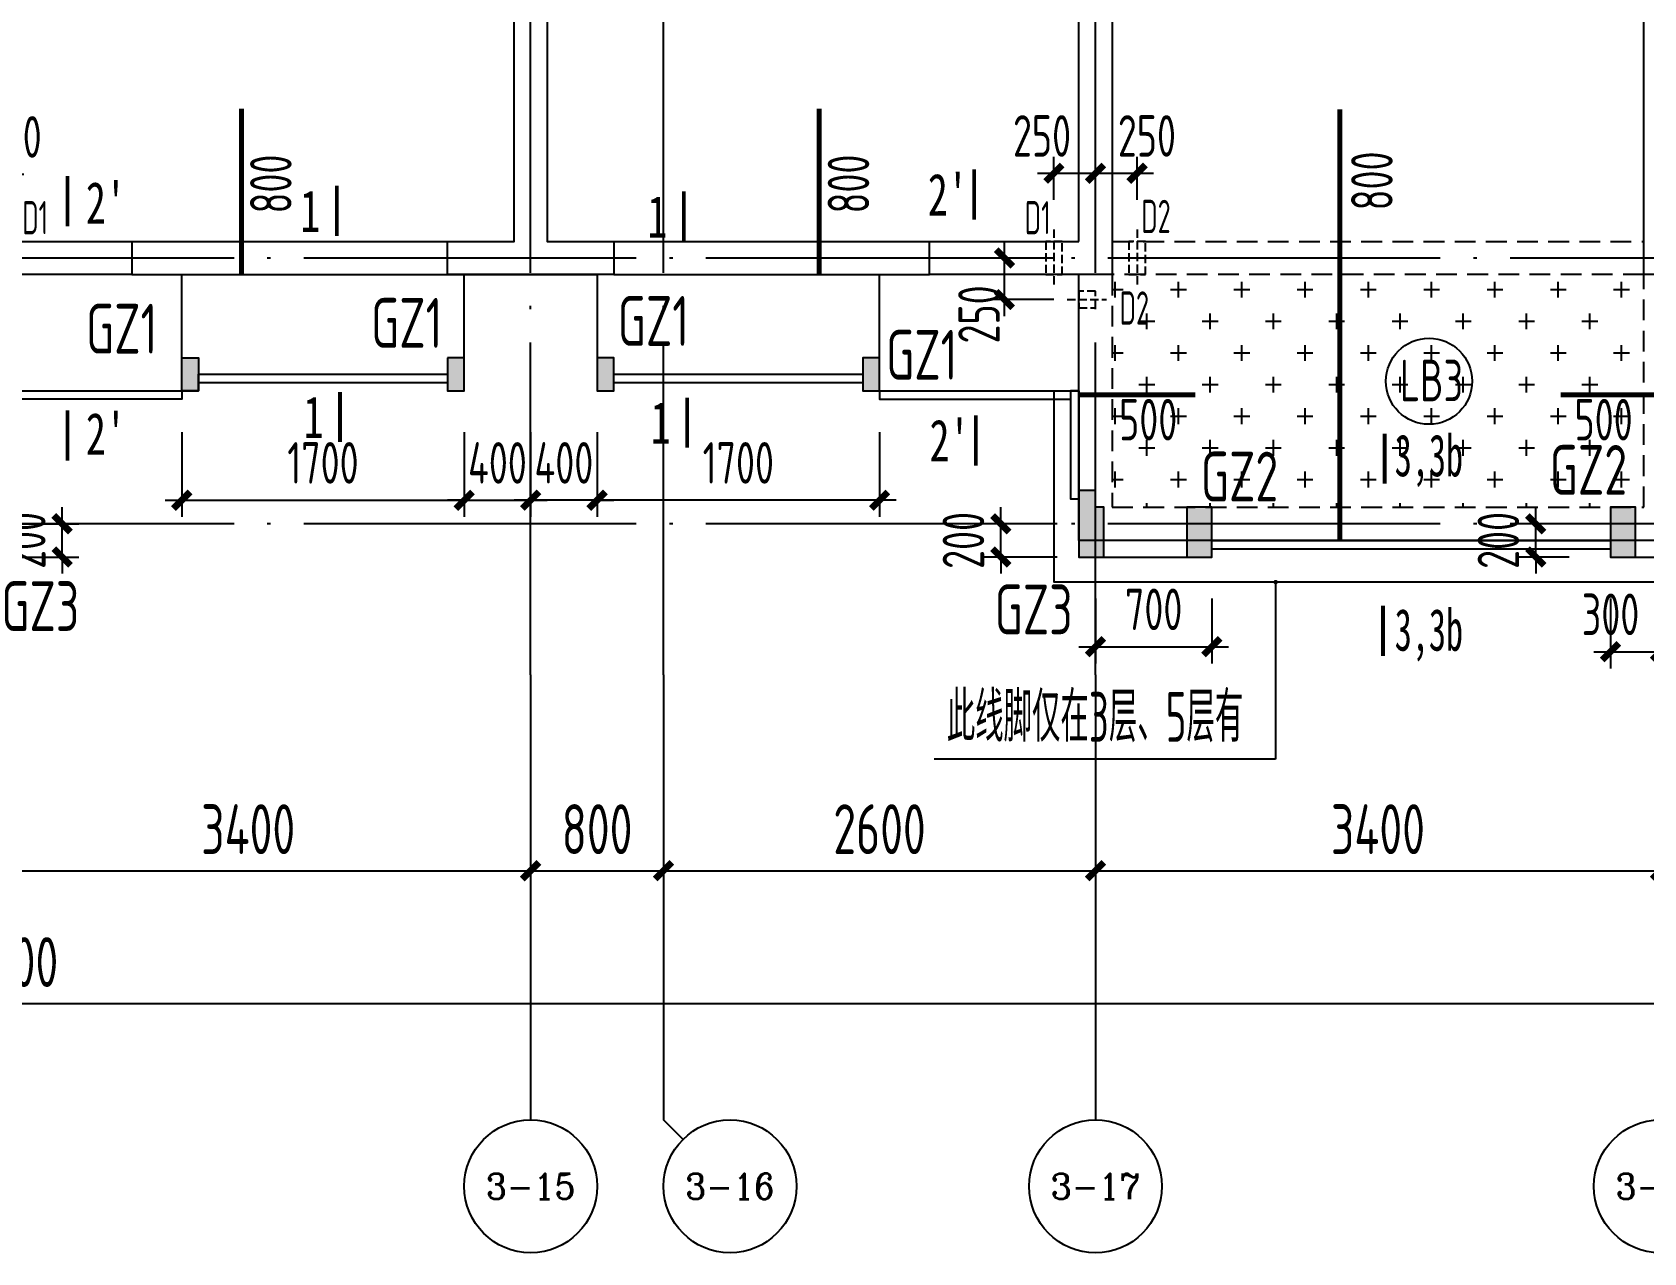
# Model space of a CAD drawing. Extents: x -173820 to 521180, y -715739 to 158231.
# Drawn here: x 18530 to 28230, y 62722 to 70069 of the extents above; entities that cross this region are included whole.
import ezdxf
from ezdxf.enums import TextEntityAlignment as Align

# ---------------------------------------------------------------- set-up
doc = ezdxf.new("R2010")
doc.units = 0
doc.header["$LTSCALE"] = 1000
for name, pattern in [('CONTINOUS', [0]), ('DASH', [0.35, 0.25, -0.1]), ('DOTE', [2.42, 2, -0.2, 0.02, -0.2]), ('HIDDEN2', [0.1875, 0.125, -0.0625])]:
    doc.linetypes.add(name, pattern=pattern)
for name, color, linetype in [('A-外装饰线脚', 7, 'Continuous'), ('A-线脚看线', 9, 'Continuous'), ('A-设备穿墙洞', 161, 'Continuous'), ('AXIS', 1, 'DOTE'), ('AXIS_TEXT', 7, 'Continuous'), ('DIM', 3, 'Continuous'), ('DIM1', 3, 'Continuous'), ('JG1', 3, 'Continuous'), ('填充', 8, 'Continuous'), ('墙', 6, 'Continuous'), ('挑板', 3, 'Continuous'), ('板筋', 6, 'Continuous'), ('柱', 2, 'Continuous'), ('梁', 4, 'HIDDEN2'), ('模板线', 3, 'Continuous'), ('钢筋_文字', 7, 'Continuous'), ('钢筋长度标注', 7, 'Continuous')]:
    doc.layers.add(name, color=color, linetype=linetype)
doc.styles.add('_TCH_AXIS', font='COMPLEX', dxfattribs={"bigfont": 'GBCBIG'})
doc.styles.add('COMPLEX', font='COMPLEX')
doc.styles.add('TSSD_BOLD', font='tssdeng2.shx', dxfattribs={"width": 0.7, "height": 250, "bigfont": 'CHINA.shx'})
doc.styles.add('TSSD_Dimension', font='tssdeng.shx', dxfattribs={"width": 0.7, "bigfont": 'Hztxt.shx'})
doc.styles.add('zzt', font='tssdeng.shx', dxfattribs={"width": 0.7, "height": 300, "bigfont": 'tssdchn.shx'})
doc.styles.add('钢筋长度', font='tssdeng.shx', dxfattribs={"width": 0.7, "height": 300, "bigfont": 'tssdchn.shx'})
doc.styles.add('黑体', font='simhei.ttf', dxfattribs={"width": 0.8})
doc.dimstyles.new('DIM_1_100', dxfattribs={"dimtxt": 300, "dimasz": 100, "dimexe": 200, "dimexo": 50, "dimgap": 100, "dimtad": 1, "dimdec": 0, "dimzin": 0, "dimdsep": 46, "dimtxsty": 'zzt', "dimblk": 'ARCHTICK', "dimcen": 0, "dimclrt": 7, "dimadec": 0, "dimazin": 0, "dimtfac": 1, "dimtdec": 0, "dimtix": 1, "dimtmove": 2, "dimatfit": 0, "dimldrblk": 'ARCHTICK', "dimfxl": 0, "dimtolj": 1, "dimarcsym": 0})
doc.dimstyles.new('TSSD_100_100', dxfattribs={"dimtxt": 250, "dimasz": 100, "dimexe": 100, "dimexo": 250, "dimgap": 100, "dimtad": 1, "dimdec": 0, "dimzin": 0, "dimdsep": 46, "dimtxsty": 'TSSD_Dimension', "dimblk": 'ARCHTICK', "dimcen": 0, "dimdle": 100, "dimclrd": 3, "dimclre": 3, "dimclrt": 7, "dimadec": 0, "dimazin": 0, "dimtfac": 1, "dimtdec": 0, "dimtix": 1, "dimtmove": 2, "dimatfit": 3, "dimfxl": 0, "dimtolj": 1, "dimtzin": 0, "dimarcsym": 0})

# ---------------------------------------------------------------- blocks, each defined once
blk = doc.blocks.new('_ArchTick')
at = {"color": 4, "linetype": 'ByBlock', "const_width": 0.4}
blk.add_lwpolyline([(-0.5, -0.5), (0.5, 0.5)], dxfattribs=at)
blk = doc.blocks.new('*D1235')
at = {"layer": 'Defpoints', "color": 0}
for p in [(19430, 67911.914386), (21130, 67911.914386), (21130, 67251.914386)]:
    blk.add_point(p, dxfattribs=at)
at = {"layer": 'DIM', "color": 3, "lineweight": -2}
for p, q in [((19430, 67661.914386), (19430, 67151.914386)), ((21130, 67661.914386), (21130, 67151.914386)), ((19330, 67251.914386), (21230, 67251.914386))]:
    blk.add_line(p, q, dxfattribs=at)
at = {"layer": 'DIM', "color": 3, "lineweight": -2, "xscale": 100, "yscale": 100, "zscale": 100, "rotation": 180}
blk.add_blockref('_ArchTick', (19430, 67251.914386), dxfattribs=at)
at = {"layer": 'DIM', "color": 3, "lineweight": -2, "xscale": 100, "yscale": 100, "zscale": 100}
blk.add_blockref('_ArchTick', (21130, 67251.914386), dxfattribs=at)
at = {"layer": 'DIM', "color": 7, "insert": (20280, 67476.914386), "char_height": 250, "attachment_point": 5, "style": 'TSSD_Dimension'}
blk.add_mtext('\\A1;1700', dxfattribs=at)
blk = doc.blocks.new('*D1234')
at = {"layer": 'Defpoints', "color": 0}
for p in [(21130, 67911.914386), (21530, 67911.914386), (21530, 67251.914386)]:
    blk.add_point(p, dxfattribs=at)
at = {"layer": 'DIM', "color": 3, "lineweight": -2}
for p, q in [((21130, 67661.914386), (21130, 67151.914386)), ((21530, 67661.914386), (21530, 67151.914386)), ((21130, 67251.914386), (21030, 67251.914386)), ((21130, 67251.914386), (21530, 67251.914386)), ((21530, 67251.914386), (21630, 67251.914386))]:
    blk.add_line(p, q, dxfattribs=at)
at = {"layer": 'DIM', "color": 3, "lineweight": -2, "xscale": 100, "yscale": 100, "zscale": 100}
blk.add_blockref('_ArchTick', (21130, 67251.914386), dxfattribs=at)
at = {"layer": 'DIM', "color": 3, "lineweight": -2, "xscale": 100, "yscale": 100, "zscale": 100, "rotation": 180}
blk.add_blockref('_ArchTick', (21530, 67251.914386), dxfattribs=at)
at = {"layer": 'DIM', "color": 7, "insert": (21330, 67476.914386), "char_height": 250, "attachment_point": 5, "style": 'TSSD_Dimension'}
blk.add_mtext('\\A1;400', dxfattribs=at)
blk = doc.blocks.new('*D1233')
at = {"layer": 'Defpoints', "color": 0}
for p in [(21930, 67911.914386), (23630, 67911.914386), (21930, 67251.914386)]:
    blk.add_point(p, dxfattribs=at)
at = {"layer": 'DIM', "color": 3, "lineweight": -2}
for p, q in [((21930, 67661.914386), (21930, 67151.914386)), ((23630, 67661.914386), (23630, 67151.914386)), ((23730, 67251.914386), (21830, 67251.914386))]:
    blk.add_line(p, q, dxfattribs=at)
at = {"layer": 'DIM', "color": 3, "lineweight": -2, "xscale": 100, "yscale": 100, "zscale": 100, "rotation": 180}
blk.add_blockref('_ArchTick', (21930, 67251.914386), dxfattribs=at)
at = {"layer": 'DIM', "color": 3, "lineweight": -2, "xscale": 100, "yscale": 100, "zscale": 100}
blk.add_blockref('_ArchTick', (23630, 67251.914386), dxfattribs=at)
at = {"layer": 'DIM', "color": 7, "insert": (22780, 67476.914386), "char_height": 250, "attachment_point": 5, "style": 'TSSD_Dimension'}
blk.add_mtext('\\A1;1700', dxfattribs=at)
blk = doc.blocks.new('*D1232')
at = {"layer": 'Defpoints', "color": 0}
for p in [(21530, 67251.914386), (21530, 67251.914386), (21930, 67251.914386)]:
    blk.add_point(p, dxfattribs=at)
at = {"layer": 'DIM', "color": 3, "lineweight": -2}
for p, q in [((21530, 67501.914386), (21530, 67351.914386)), ((21930, 67501.914386), (21930, 67351.914386)), ((21530, 67251.914386), (21430, 67251.914386)), ((21930, 67251.914386), (21530, 67251.914386)), ((21930, 67251.914386), (22030, 67251.914386))]:
    blk.add_line(p, q, dxfattribs=at)
at = {"layer": 'DIM', "color": 3, "lineweight": -2, "xscale": 100, "yscale": 100, "zscale": 100}
blk.add_blockref('_ArchTick', (21530, 67251.914386), dxfattribs=at)
at = {"layer": 'DIM', "color": 3, "lineweight": -2, "xscale": 100, "yscale": 100, "zscale": 100, "rotation": 180}
blk.add_blockref('_ArchTick', (21930, 67251.914386), dxfattribs=at)
at = {"layer": 'DIM', "color": 7, "insert": (21730, 67476.914386), "char_height": 250, "attachment_point": 5, "style": 'TSSD_Dimension'}
blk.add_mtext('\\A1;400', dxfattribs=at)
blk = doc.blocks.new('*D1231')
at = {"layer": 'Defpoints', "color": 0}
for p in [(24930, 66910), (25630, 66910), (25630, 66370)]:
    blk.add_point(p, dxfattribs=at)
at = {"layer": 'DIM', "color": 3, "lineweight": -2}
for p, q in [((24930, 66660), (24930, 66270)), ((25630, 66660), (25630, 66270)), ((24830, 66370), (25730, 66370))]:
    blk.add_line(p, q, dxfattribs=at)
at = {"layer": 'DIM', "color": 3, "lineweight": -2, "xscale": 100, "yscale": 100, "zscale": 100, "rotation": 180}
blk.add_blockref('_ArchTick', (24930, 66370), dxfattribs=at)
at = {"layer": 'DIM', "color": 3, "lineweight": -2, "xscale": 100, "yscale": 100, "zscale": 100}
blk.add_blockref('_ArchTick', (25630, 66370), dxfattribs=at)
at = {"layer": 'DIM', "color": 7, "insert": (25280, 66595), "char_height": 250, "attachment_point": 5, "style": 'TSSD_Dimension'}
blk.add_mtext('\\A1;700', dxfattribs=at)
blk = doc.blocks.new('*D1230')
at = {"layer": 'Defpoints', "color": 0}
for p in [(28030, 66910), (28330, 66910), (28330, 66340)]:
    blk.add_point(p, dxfattribs=at)
at = {"layer": 'DIM', "color": 3, "lineweight": -2}
for p, q in [((28030, 66660), (28030, 66240)), ((28330, 66660), (28330, 66240)), ((27930, 66340), (28430, 66340))]:
    blk.add_line(p, q, dxfattribs=at)
at = {"layer": 'DIM', "color": 3, "lineweight": -2, "xscale": 100, "yscale": 100, "zscale": 100, "rotation": 180}
blk.add_blockref('_ArchTick', (28030, 66340), dxfattribs=at)
at = {"layer": 'DIM', "color": 3, "lineweight": -2, "xscale": 100, "yscale": 100, "zscale": 100}
blk.add_blockref('_ArchTick', (28330, 66340), dxfattribs=at)
at = {"layer": 'DIM', "color": 7, "insert": (28030, 66565), "char_height": 250, "attachment_point": 5, "style": 'TSSD_Dimension'}
blk.add_mtext('\\A1;300', dxfattribs=at)
blk = doc.blocks.new('*D1213')
at = {"layer": 'Defpoints', "color": 0}
for p in [(18100, 67110), (18710, 67110), (18100, 66910)]:
    blk.add_point(p, dxfattribs=at)
at = {"layer": 'DIM', "color": 3, "lineweight": -2}
for p, q in [((18710, 67110), (18710, 67210)), ((18350, 67110), (18810, 67110)), ((18710, 66910), (18710, 67110)), ((18350, 66910), (18810, 66910)), ((18710, 66910), (18710, 66810))]:
    blk.add_line(p, q, dxfattribs=at)
at = {"layer": 'DIM', "color": 3, "lineweight": -2, "xscale": 100, "yscale": 100, "zscale": 100}
for p, rotation in [((18710, 67110), 270), ((18710, 66910), 90)]:
    blk.add_blockref('_ArchTick', p, dxfattribs=dict(at, rotation=rotation))
at = {"layer": 'DIM', "color": 7, "insert": (18485, 67010), "char_height": 250, "attachment_point": 5, "rotation": 90, "style": 'TSSD_Dimension'}
blk.add_mtext('\\A1;200', dxfattribs=at)
blk = doc.blocks.new('*D1212')
at = {"layer": 'Defpoints', "color": 0}
for p in [(24360, 67110), (24950, 67110), (24950, 66910)]:
    blk.add_point(p, dxfattribs=at)
at = {"layer": 'DIM', "color": 3, "lineweight": -2}
for p, q in [((24360, 67110), (24360, 67210)), ((24700, 67110), (24260, 67110)), ((24360, 66910), (24360, 67110)), ((24700, 66910), (24260, 66910)), ((24360, 66910), (24360, 66810))]:
    blk.add_line(p, q, dxfattribs=at)
at = {"layer": 'DIM', "color": 3, "lineweight": -2, "xscale": 100, "yscale": 100, "zscale": 100}
for p, rotation in [((24360, 67110), 270), ((24360, 66910), 90)]:
    blk.add_blockref('_ArchTick', p, dxfattribs=dict(at, rotation=rotation))
at = {"layer": 'DIM', "color": 7, "insert": (24135, 67010), "char_height": 250, "attachment_point": 5, "rotation": 90, "style": 'TSSD_Dimension'}
blk.add_mtext('\\A1;200', dxfattribs=at)
blk = doc.blocks.new('*D1211')
at = {"layer": 'Defpoints', "color": 0}
for p in [(27580, 67110), (28030, 67110), (28030, 66910)]:
    blk.add_point(p, dxfattribs=at)
at = {"layer": 'DIM', "color": 3, "lineweight": -2}
for p, q in [((27580, 67110), (27580, 67210)), ((27780, 67110), (27480, 67110)), ((27580, 66910), (27580, 67110)), ((27780, 66910), (27480, 66910)), ((27580, 66910), (27580, 66810))]:
    blk.add_line(p, q, dxfattribs=at)
at = {"layer": 'DIM', "color": 3, "lineweight": -2, "xscale": 100, "yscale": 100, "zscale": 100}
for p, rotation in [((27580, 67110), 270), ((27580, 66910), 90)]:
    blk.add_blockref('_ArchTick', p, dxfattribs=dict(at, rotation=rotation))
at = {"layer": 'DIM', "color": 7, "insert": (27355, 67010), "char_height": 250, "attachment_point": 5, "rotation": 90, "style": 'TSSD_Dimension'}
blk.add_mtext('\\A1;200', dxfattribs=at)
blk = doc.blocks.new('$166895')
at = {"layer": '模板线', "color": 4, "const_width": 22.7}
for points in [[(222.6, 2153.9), (222.6, 1851.5)], [(242.6, 913.3), (242.6, 610.9)]]:
    blk.add_lwpolyline(points, dxfattribs=at)
at = {"layer": '模板线', "color": 0, "style": '黑体', "width": 0.7}
for p in [(63.4, 2002.7), (83.4, 762.1)]:
    blk.add_text('1', height=252, dxfattribs=at).set_placement(p, align=Align.MIDDLE_CENTER)
blk = doc.blocks.new('*D437')
at = {"layer": 'Defpoints', "color": 0}
for p in [(23800, -2508.3), (27200, -2508.3), (27200, -3688.3)]:
    blk.add_point(p, dxfattribs=at)
at = {"layer": 'DIM1', "color": 0, "lineweight": -2}
for p, q in [((23800, -2558.3), (23800, -3888.3)), ((27200, -2558.3), (27200, -3888.3)), ((23800, -3688.3), (27200, -3688.3))]:
    blk.add_line(p, q, dxfattribs=at)
at = {"layer": 'DIM1', "color": 0, "lineweight": -2, "xscale": 100, "yscale": 100, "zscale": 100, "rotation": 180}
blk.add_blockref('_ArchTick', (23800, -3688.3), dxfattribs=at)
at = {"layer": 'DIM1', "color": 0, "lineweight": -2, "xscale": 100, "yscale": 100, "zscale": 100}
blk.add_blockref('_ArchTick', (27200, -3688.3), dxfattribs=at)
at = {"layer": 'DIM1', "color": 7, "insert": (25500, -3438.3), "char_height": 300, "attachment_point": 5, "style": 'zzt'}
blk.add_mtext('\\A1;3400', dxfattribs=at)
blk = doc.blocks.new('*D438')
at = {"layer": 'Defpoints', "color": 0}
for p in [(27200, -2508.3), (28000, -2508.3), (28000, -3688.3)]:
    blk.add_point(p, dxfattribs=at)
at = {"layer": 'DIM1', "color": 0, "lineweight": -2}
for p, q in [((27200, -2558.3), (27200, -3888.3)), ((28000, -2558.3), (28000, -3888.3)), ((27200, -3688.3), (28000, -3688.3))]:
    blk.add_line(p, q, dxfattribs=at)
at = {"layer": 'DIM1', "color": 0, "lineweight": -2, "xscale": 100, "yscale": 100, "zscale": 100, "rotation": 180}
blk.add_blockref('_ArchTick', (27200, -3688.3), dxfattribs=at)
at = {"layer": 'DIM1', "color": 0, "lineweight": -2, "xscale": 100, "yscale": 100, "zscale": 100}
blk.add_blockref('_ArchTick', (28000, -3688.3), dxfattribs=at)
at = {"layer": 'DIM1', "color": 7, "insert": (27600, -3438.3), "char_height": 300, "attachment_point": 5, "style": 'zzt'}
blk.add_mtext('\\A1;800', dxfattribs=at)
blk = doc.blocks.new('*D439')
at = {"layer": 'Defpoints', "color": 0}
for p in [(28000, -2508.3), (30600, -2508.3), (30600, -3688.3)]:
    blk.add_point(p, dxfattribs=at)
at = {"layer": 'DIM1', "color": 0, "lineweight": -2}
for p, q in [((28000, -2558.3), (28000, -3888.3)), ((30600, -2558.3), (30600, -3888.3)), ((28000, -3688.3), (30600, -3688.3))]:
    blk.add_line(p, q, dxfattribs=at)
at = {"layer": 'DIM1', "color": 0, "lineweight": -2, "xscale": 100, "yscale": 100, "zscale": 100, "rotation": 180}
blk.add_blockref('_ArchTick', (28000, -3688.3), dxfattribs=at)
at = {"layer": 'DIM1', "color": 0, "lineweight": -2, "xscale": 100, "yscale": 100, "zscale": 100}
blk.add_blockref('_ArchTick', (30600, -3688.3), dxfattribs=at)
at = {"layer": 'DIM1', "color": 7, "insert": (29300, -3438.3), "char_height": 300, "attachment_point": 5, "style": 'zzt'}
blk.add_mtext('\\A1;2600', dxfattribs=at)
blk = doc.blocks.new('*D440')
at = {"layer": 'Defpoints', "color": 0}
for p in [(30600, -2508.3), (34000, -2508.3), (34000, -3688.3)]:
    blk.add_point(p, dxfattribs=at)
at = {"layer": 'DIM1', "color": 0, "lineweight": -2}
for p, q in [((30600, -2558.3), (30600, -3888.3)), ((34000, -2558.3), (34000, -3888.3)), ((30600, -3688.3), (34000, -3688.3))]:
    blk.add_line(p, q, dxfattribs=at)
at = {"layer": 'DIM1', "color": 0, "lineweight": -2, "xscale": 100, "yscale": 100, "zscale": 100, "rotation": 180}
blk.add_blockref('_ArchTick', (30600, -3688.3), dxfattribs=at)
at = {"layer": 'DIM1', "color": 0, "lineweight": -2, "xscale": 100, "yscale": 100, "zscale": 100}
blk.add_blockref('_ArchTick', (34000, -3688.3), dxfattribs=at)
at = {"layer": 'DIM1', "color": 7, "insert": (32300, -3438.3), "char_height": 300, "attachment_point": 5, "style": 'zzt'}
blk.add_mtext('\\A1;3400', dxfattribs=at)
blk = doc.blocks.new('*D446')
at = {"layer": 'Defpoints', "color": 0}
for p in [(0, -2508.3), (48000, -2508.3), (48000, -4488.3)]:
    blk.add_point(p, dxfattribs=at)
at = {"layer": 'DIM1', "color": 0, "lineweight": -2}
for p, q in [((0, -2558.3), (0, -4688.3)), ((48000, -2558.3), (48000, -4688.3)), ((0, -4488.3), (48000, -4488.3))]:
    blk.add_line(p, q, dxfattribs=at)
at = {"layer": 'DIM1', "color": 0, "lineweight": -2, "xscale": 100, "yscale": 100, "zscale": 100, "rotation": 180}
blk.add_blockref('_ArchTick', (0, -4488.3), dxfattribs=at)
at = {"layer": 'DIM1', "color": 0, "lineweight": -2, "xscale": 100, "yscale": 100, "zscale": 100}
blk.add_blockref('_ArchTick', (48000, -4488.3), dxfattribs=at)
at = {"layer": 'DIM1', "color": 7, "insert": (24000, -4238.3), "char_height": 300, "attachment_point": 5, "style": 'zzt'}
blk.add_mtext('\\A1;48000', dxfattribs=at)
blk = doc.blocks.new('_AXISO')
at = {"color": 3}
blk.add_circle((0, 0), 0.5, dxfattribs=at)
at = {"layer": 'AXIS_TEXT', "color": 3, "style": 'COMPLEX', "width": 1.041667}
blk.add_attdef('A', text='', height=0.56, dxfattribs=at).set_placement((-0.25, -0.28), (0.25, -0.28), align=Align.FIT)
blk = doc.blocks.new('$1466424')
at = {"layer": '板筋', "const_width": 30}
for points in [[(25559.8, 1603.7), (25559.8, 2603.7)], [(29036.7, 1603.7), (29036.7, 2603.7)], [(32170.2, 0), (32170.2, 2599.5)], [(30600, 880.9), (31300, 880.9)], [(33500, 880.9), (34200, 880.9)]]:
    blk.add_lwpolyline(points, dxfattribs=at)
at = {"layer": '钢筋_文字'}
blk.add_circle((32707.5, 961.9, 0), 259.2, dxfattribs=at)
at = {"layer": '钢筋_文字', "style": 'TSSD_BOLD', "width": 0.7}
blk.add_text('LB3', height=250, dxfattribs=at).set_placement((32532.5, 841.7, 0))
at = {"layer": '钢筋长度标注', "style": '钢筋长度', "width": 0.7}
for p in [(32488.7, 1990.5), (25861.3, 1971.9), (29338.2, 1971.9)]:
    blk.add_text('800', height=250, rotation=90, dxfattribs=at).set_placement(p)
for p in [(30841.9, 605.9), (33583.1, 605.9)]:
    blk.add_text('500', height=250, dxfattribs=at).set_placement(p)
blk = doc.blocks.new('$158025')
at = {"layer": 'JG1'}
blk.add_hatch(color=8, dxfattribs=at).paths.add_polyline_path([(150, 300), (100, 300), (100, 400), (0, 400), (0, 0), (150, 0)])
at = {"layer": 'JG1', "elevation": 0}
blk.add_lwpolyline([(100, 400), (0, 400), (0, 0), (150, 0), (150, 300), (150, 300), (100, 300)], close=True, dxfattribs=at)
blk = doc.blocks.new('$133032')
at = {"layer": '挑板'}
for points in [[(24000, 1000), (25300, 1000), (25300, 1100), (26800, 1100), (26800, 1000), (26900, 1000), (26900, 1700), (27700, 1700), (27700, 1000), (27800, 1000), (27800, 1100), (29300, 1100), (29300, 1000), (29400, 1000), (29400, 1000), (30600, 1000), (30600, 0), (31400, 0), (31400, 100), (33800, 100), (33800, 0), (34600, 0)], [(25200, 1000), (25200, 1700)], [(29400, 1000), (29400, 1700)]]:
    blk.add_lwpolyline(points, dxfattribs=at)
blk = doc.blocks.new('$1839168')
at = {"layer": '柱'}
blk.add_hatch(color=8, dxfattribs=at).paths.add_polyline_path([(0, 200), (0, 0), (100, 0), (100, 200)])
at = {"layer": '柱', "color": 3, "elevation": 0}
blk.add_lwpolyline([(0, 200), (0, 0), (100, 0), (100, 200)], close=True, dxfattribs=at)
blk = doc.blocks.new('$1691164')
at = {"layer": '柱'}
blk.add_hatch(color=8, dxfattribs=at).paths.add_polyline_path([(0, 0), (100, 0), (100, 200), (0, 200)])
at = {"layer": '柱', "color": 3, "elevation": 0}
blk.add_lwpolyline([(100, 200), (0, 200), (0, 0), (100, 0), (100, 0), (100, 0)], close=True, dxfattribs=at)
blk = doc.blocks.new('$1981617')
at = {"layer": '柱'}
blk.add_hatch(color=8, dxfattribs=at).paths.add_polyline_path([(150, 0), (150, 300), (0, 300), (0, 0)])
at = {"layer": '柱', "color": 3, "elevation": 0}
blk.add_lwpolyline([(150, 0), (150, 300), (0, 300), (0, 0)], close=True, dxfattribs=at)
blk = doc.blocks.new('$1222607')
at = {"layer": '柱', "xscale": -1}
blk.add_blockref('$1691164', (25300, 1000, 0), dxfattribs=at)
at = {"layer": '柱'}
for name, p in [('$1839168', (26800, 1000, 0)), ('$1839168', (27700, 1000, 0)), ('$1691164', (29300, 1000, 0)), ('$1981617', (31250, 0, 0)), ('$1981617', (33800, 0, 0))]:
    blk.add_blockref(name, p, dxfattribs=at)
blk = doc.blocks.new('$1413619')
at = {"layer": 'A-线脚看线', "color": 5, "elevation": 0}
for points in [[(25350, 1000), (26850, 1000)], [(27850, 1000), (29350, 1000)], [(25250, 950), (25250, 900), (24100, 900)], [(29450, 950), (29450, 900), (30600, 900)], [(30650, 950), (30600, 950), (30600, 300), (30650, 300)], [(31450, 0), (33850, 0)]]:
    blk.add_lwpolyline(points, dxfattribs=at)
blk = doc.blocks.new('$1427617')
at = {"layer": 'A-设备穿墙洞', "linetype": 'DASH', "ltscale": 0.2, "elevation": 0}
for points in [[(2825, 9356.8), (2825, 9018.2)], [(4625, 9017.2), (4625, 9352.4)], [(75, 6281.4), (75, 5880.8)], [(2825, 556.8), (2825, 218.2)]]:
    blk.add_lwpolyline(points, dxfattribs=at)
for points in [[(2775, 9085.4), (2875, 9085.4), (2875, 9285.4), (2775, 9285.4)], [(4575, 9085.4), (4675, 9085.4), (4675, 9285.4), (4575, 9285.4)], [(0, 6185.4), (150, 6185.4), (150, 5985.4), (0, 5985.4)], [(2775, 285.4), (2875, 285.4), (2875, 485.4), (2775, 485.4)]]:
    blk.add_lwpolyline(points, close=True, dxfattribs=at)
at = {"layer": 'A-设备穿墙洞', "linetype": 'DASH', "ltscale": 0.2}
for points in [[(3275, 285.4), (3375, 285.4), (3375, 485.4), (3275, 485.4)], [(3075, 85.4), (3075, 185.4), (2975, 185.4), (2975, 85.4)]]:
    blk.add_lwpolyline(points, close=True, dxfattribs=at)
for points in [[(3325, 556.8), (3325, 218.2)], [(2903.6, 135.4), (3142.1, 135.4)]]:
    blk.add_lwpolyline(points, dxfattribs=at)
at = {"layer": 'A-设备穿墙洞', "color": 7, "linetype": 'DASH', "ltscale": 0.2, "style": 'zzt', "width": 0.6}
for s, p in [('D1', (2640.3, 9316.4, 0)), ('P', (4700.5, 9336.5, 0)), ('PF', (132.1, 6221.6, 0)), ('D1', (2649.1, 528.4, 0)), ('D2', (3350.6, 536, 0)), ('D2', (3220.2, -15.4, 0))]:
    blk.add_text(s, height=200, dxfattribs=at).set_placement(p)
blk = doc.blocks.new('*D11667')
at = {"layer": 'Defpoints', "color": 0}
for p in [(25050.2, 1052.1), (24800.2, 647.9, 0), (25050.2, 647.9, 0)]:
    blk.add_point(p, dxfattribs=at)
at = {"layer": 'DIM1', "color": 3, "lineweight": -2}
for p, q in [((24800.2, 897.9), (24800.2, 1152.1)), ((25050.2, 897.9), (25050.2, 1152.1)), ((24700.2, 1052.1), (25150.2, 1052.1))]:
    blk.add_line(p, q, dxfattribs=at)
at = {"layer": 'DIM1', "color": 3, "lineweight": -2, "xscale": 100, "yscale": 100, "zscale": 100, "rotation": 180}
blk.add_blockref('_ArchTick', (24800.2, 1052.1), dxfattribs=at)
at = {"layer": 'DIM1', "color": 3, "lineweight": -2, "xscale": 100, "yscale": 100, "zscale": 100}
blk.add_blockref('_ArchTick', (25050.2, 1052.1), dxfattribs=at)
at = {"layer": 'DIM1', "color": 7, "insert": (25082.3, 1277.1), "char_height": 250, "attachment_point": 5, "style": 'TSSD_Dimension'}
blk.add_mtext('\\A1;250', dxfattribs=at)
blk = doc.blocks.new('*D11669')
at = {"layer": 'Defpoints', "color": 0}
for p in [(31600.2, 1058), (31350.2, 647.9, 0), (31600.2, 647.9, 0)]:
    blk.add_point(p, dxfattribs=at)
at = {"layer": 'DIM1', "color": 3, "lineweight": -2}
for p, q in [((31350.2, 897.9), (31350.2, 1158)), ((31600.2, 897.9), (31600.2, 1158)), ((31250.2, 1058), (31700.2, 1058))]:
    blk.add_line(p, q, dxfattribs=at)
at = {"layer": 'DIM1', "color": 3, "lineweight": -2, "xscale": 100, "yscale": 100, "zscale": 100, "rotation": 180}
blk.add_blockref('_ArchTick', (31350.2, 1058), dxfattribs=at)
at = {"layer": 'DIM1', "color": 3, "lineweight": -2, "xscale": 100, "yscale": 100, "zscale": 100}
blk.add_blockref('_ArchTick', (31600.2, 1058), dxfattribs=at)
at = {"layer": 'DIM1', "color": 7, "insert": (31278.2, 1283), "char_height": 250, "attachment_point": 5, "style": 'TSSD_Dimension'}
blk.add_mtext('\\A1;250', dxfattribs=at)
blk = doc.blocks.new('*D11670')
at = {"layer": 'Defpoints', "color": 0}
for p in [(31850.2, 1058), (31600.2, 647.9, 0), (31850.2, 647.9)]:
    blk.add_point(p, dxfattribs=at)
at = {"layer": 'DIM1', "color": 3, "lineweight": -2}
for p, q in [((31600.2, 897.9), (31600.2, 1158)), ((31850.2, 897.9), (31850.2, 1158)), ((31500.2, 1058), (31950.2, 1058))]:
    blk.add_line(p, q, dxfattribs=at)
at = {"layer": 'DIM1', "color": 3, "lineweight": -2, "xscale": 100, "yscale": 100, "zscale": 100, "rotation": 180}
blk.add_blockref('_ArchTick', (31600.2, 1058), dxfattribs=at)
at = {"layer": 'DIM1', "color": 3, "lineweight": -2, "xscale": 100, "yscale": 100, "zscale": 100}
blk.add_blockref('_ArchTick', (31850.2, 1058), dxfattribs=at)
at = {"layer": 'DIM1', "color": 7, "insert": (31909.5, 1283), "char_height": 250, "attachment_point": 5, "style": 'TSSD_Dimension'}
blk.add_mtext('\\A1;250', dxfattribs=at)
blk = doc.blocks.new('*D11671')
at = {"layer": 'Defpoints', "color": 0}
for p in [(31052.3, 547.9), (31600.2, 547.9, 0), (31600.2, 297.9)]:
    blk.add_point(p, dxfattribs=at)
at = {"layer": 'DIM1', "color": 3, "lineweight": -2}
for p, q in [((31052.3, 197.9), (31052.3, 647.9)), ((31350.2, 547.9), (30952.3, 547.9)), ((31350.2, 297.9), (30952.3, 297.9))]:
    blk.add_line(p, q, dxfattribs=at)
at = {"layer": 'DIM1', "color": 3, "lineweight": -2, "xscale": 100, "yscale": 100, "zscale": 100}
for p, rotation in [((31052.3, 547.9), 90), ((31052.3, 297.9), 270)]:
    blk.add_blockref('_ArchTick', p, dxfattribs=dict(at, rotation=rotation))
at = {"layer": 'DIM1', "color": 7, "insert": (30899.2, 208.4), "char_height": 250, "attachment_point": 5, "rotation": 90, "style": 'TSSD_Dimension'}
blk.add_mtext('\\A1;250', dxfattribs=at)
blk = doc.blocks.new('$1928896')
at = {"layer": '模板线', "color": 4, "const_width": 22.7}
for points in [[(1249.3, 1338.3), (1249.3, 1035.9)], [(1239.7, 302.5), (1239.7, 0.1)]]:
    blk.add_lwpolyline(points, dxfattribs=at)
at = {"layer": '模板线', "color": 0, "style": '黑体', "width": 0.6}
for p in [(1310, 1207.1), (1310, 157.1)]:
    blk.add_text('3,3b', height=252, dxfattribs=at).set_placement(p, align=Align.MIDDLE_LEFT)
blk = doc.blocks.new('$1568868')
at = {"layer": '模板线', "color": 4, "const_width": 22.7}
for points in [[(0, 1712.4), (0, 1410)], [(0, 302.4), (0, 0)]]:
    blk.add_lwpolyline(points, dxfattribs=at)
at = {"layer": '模板线', "color": 0, "style": '黑体', "width": 0.7}
for p in [(230.9, 1551.2), (230.9, 161.2)]:
    blk.add_text("2'", height=252, dxfattribs=at).set_placement(p, align=Align.MIDDLE_CENTER)
blk = doc.blocks.new('$1149292')
at = {"layer": '模板线', "color": 4, "const_width": 22.7}
for points in [[(286, 1782.7), (286, 1480.3)], [(296.2, 302.4), (296.2, 0)]]:
    blk.add_lwpolyline(points, dxfattribs=at)
at = {"layer": '模板线', "color": 0, "style": '黑体', "width": 0.7}
for p in [(126.8, 1631.5), (137.1, 151.2)]:
    blk.add_text("2'", height=252, dxfattribs=at).set_placement(p, align=Align.MIDDLE_CENTER)
blk = doc.blocks.new('$1783196')
at = {"layer": 'AXIS'}
for p, q in [((32434.9, 3480), (32434.9, 14788.3)), ((33234.9, 3480), (33234.9, 14788.3)), ((35834.9, 3480), (35834.9, 14788.3)), ((54849.9, 5988.3), (4360, 5988.3)), ((54849.9, 4388.3), (4360, 4388.3))]:
    blk.add_line(p, q, dxfattribs=at)
at = {"layer": 'DIM1'}
for p, q in [((32434.9, 3480), (32434.9, 800)), ((33234.9, 3480), (33234.9, 800)), ((35834.9, 3480), (35834.9, 800)), ((33352, 682.8), (33234.9, 800))]:
    blk.add_line(p, q, dxfattribs=at)
ref = blk.add_blockref('_AXISO', (32434.9, 400), dxfattribs=dict(at, xscale=800, yscale=800, zscale=800))
ref.add_attrib('A', '3-15', dxfattribs={"layer": 'AXIS_TEXT', "height": 152.88, "style": '_TCH_AXIS'}).set_placement((32165.5, 323.6), (32704.2, 323.6), align=Align.FIT)
ref = blk.add_blockref('_AXISO', (33634.9, 400), dxfattribs=dict(at, xscale=800, yscale=800, zscale=800))
ref.add_attrib('A', '3-16', dxfattribs={"layer": 'AXIS_TEXT', "height": 152.88, "style": '_TCH_AXIS'}).set_placement((33365.5, 323.6), (33904.2, 323.6), align=Align.FIT)
ref = blk.add_blockref('_AXISO', (35834.9, 400), dxfattribs=dict(at, xscale=800, yscale=800, zscale=800))
ref.add_attrib('A', '3-17', dxfattribs={"layer": 'AXIS_TEXT', "height": 152.88, "style": '_TCH_AXIS'}).set_placement((35565.5, 323.6), (36104.2, 323.6), align=Align.FIT)
ref = blk.add_blockref('_AXISO', (39234.9, 400), dxfattribs=dict(at, xscale=800, yscale=800, zscale=800))
ref.add_attrib('A', '3-19', dxfattribs={"layer": 'AXIS_TEXT', "height": 152.88, "style": '_TCH_AXIS'}).set_placement((38965.5, 323.6), (39504.2, 323.6), align=Align.FIT)
for p1, p2, distance, picture, middle in [((5234.9, 3480), (53234.9, 3480), -1980, '*D446', (29234.9, 1750)), ((29034.9, 3480), (32434.9, 3480), -1180, '*D437', (30734.9, 2550)), ((32434.9, 3480), (33234.9, 3480), -1180, '*D438', (32834.9, 2550)), ((33234.9, 3480), (35834.9, 3480), -1180, '*D439', (34534.9, 2550)), ((35834.9, 3480), (39234.9, 3480), -1180, '*D440', (37534.9, 2550))]:
    dim = blk.add_aligned_dim(p1=p1, p2=p2, distance=distance, dimstyle='DIM_1_100', dxfattribs=at)
    dim.commit()
    dim.dimension.update_dxf_attribs({"geometry": picture, "text_midpoint": middle, "insert": (5234.9, 5988.3)})
blk = doc.blocks.new('$1186913')
at = {"layer": 'A-设备穿墙洞'}
blk.add_blockref('$1427617', (28525.2, 162.5), dxfattribs=at)
at = {"layer": 'A-设备穿墙洞', "color": 7, "linetype": 'DASH', "ltscale": 0.2, "style": 'zzt', "width": 0.6}
blk.add_text('D1', height=200, dxfattribs=at).set_placement((25140.1, 690.9, 0))
at = {"layer": 'DIM1'}
for base, p1, p2, picture, middle in [((25050.2, 1052.1), (24800.2, 647.9, 0), (25050.2, 647.9, 0), '*D11667', (25082.3, 1277.1)), ((31600.2, 1058), (31350.2, 647.9, 0), (31600.2, 647.9, 0), '*D11669', (31278.2, 1283)), ((31850.2, 1058), (31600.2, 647.9, 0), (31850.2, 647.9), '*D11670', (31909.5, 1283))]:
    dim = blk.add_linear_dim(base=base, p1=p1, p2=p2, dimstyle='TSSD_100_100', dxfattribs=at)
    dim.commit()
    dim.dimension.update_dxf_attribs({"geometry": picture, "text_midpoint": middle, "dimtype": 128})
dim = blk.add_linear_dim(base=(31052.3, 547.9), p1=(31600.2, 297.9), p2=(31600.2, 547.9, 0), angle=90, dimstyle='TSSD_100_100', dxfattribs=at)
dim.commit()
dim.dimension.update_dxf_attribs({"geometry": '*D11671', "text_midpoint": (30899.2, 208.4), "dimtype": 128})

msp = doc.modelspace()

# ---------------------------------------------------------------- hatches: boundary and pattern name
at = {"layer": '填充', "linetype": 'Continuous'}
h = msp.add_hatch(dxfattribs=at)
h.set_pattern_fill('CROSS', color=256, scale=30, style=0)
h.set_pattern_definition([(0, (-5670, 68710), (190.5, 190.5), [95.25, -285.75]), (90, (-5622.38, 68662.38), (-190.5, 190.5), [95.25, -285.75])])
h.paths.add_polyline_path([(28230, 67210), (28230, 68610), (25030, 68610), (25030, 67210)])

# ---------------------------------------------------------------- linework, layer by layer
at = {"layer": 'A-外装饰线脚', "color": 23}
for points in [[(24680, 67910), (24680, 66760), (35380, 66760), (35380, 67010)], [(28030, 67010), (28030, 66910), (28430, 66910), (28830, 66910), (28830, 67310), (28430, 67310)], [(24830, 67010), (24830, 66910), (25630, 66910), (25630, 67010)]]:
    msp.add_lwpolyline(points, dxfattribs=at)
at = {"layer": '墙'}
for points in [[(18030, 70260), (18230, 70260), (18230, 68810), (19130, 68810), (19130, 68610), (18030, 68610)], [(24830, 68810), (24830, 70260), (25030, 70260), (25030, 68610), (23930, 68610), (23930, 68810)], [(28230, 70260), (28430, 70260), (28430, 68810), (28830, 68810), (28830, 68610), (28230, 68610)]]:
    msp.add_lwpolyline(points, close=True, dxfattribs=at)
for points in [[(21030, 68610), (21030, 68810), (21430, 68810), (21430, 70260), (21630, 70260), (21630, 68810), (22030, 68810), (22030, 68610), (21030, 68610), (21630, 68610)], [(25030, 68810), (25030, 68810)], [(28230, 68810), (28230, 68810)]]:
    msp.add_lwpolyline(points, dxfattribs=at)
at = {"layer": '梁', "linetype": 'Continuous'}
for p, q in [((19130, 68810), (21030, 68810)), ((22030, 68810), (23930, 68810)), ((19130, 68610), (21030, 68610)), ((22030, 68610), (23930, 68610)), ((24830, 67010), (24830, 68610)), ((28830, 67010), (24830, 67010))]:
    msp.add_line(p, q, dxfattribs=at)
at = {"layer": '梁'}
for p, q in [((25030, 68810), (28230, 68810)), ((28230, 68610), (25030, 68610)), ((25030, 68610), (25030, 67210)), ((28230, 67210), (28230, 68610)), ((25030, 67210), (28230, 67210))]:
    msp.add_line(p, q, dxfattribs=at)
at = {"layer": '钢筋_文字', "const_width": 13.3}
msp.add_lwpolyline([(26014.3, 66765.8, 1), (26014.3, 66752.4, 1)], format="xyb", close=True, dxfattribs=at)
at = {"layer": '钢筋_文字', "extrusion": (1, -1.00159e-06, 0), "elevation": 26014.2}
msp.add_lwpolyline([(66759.1, 0), (65692.7, 0)], dxfattribs=at)
at = {"layer": '钢筋_文字', "elevation": 0}
msp.add_lwpolyline([(26014.3, 65692.6), (23958.8, 65692.6)], dxfattribs=at)

# ---------------------------------------------------------------- block references
at = {"layer": 'A-设备穿墙洞'}
msp.add_blockref('$1186913', (-6670.2, 68162.1, 0), dxfattribs=at)
at = {"layer": '填充', "linetype": 'Continuous'}
msp.add_blockref('$1783196', (-10904.9, 62721.7), dxfattribs=at)
at = {"layer": '挑板'}
for name, p in [('$1413619', (-5820, 66960, 0)), ('$133032', (-5770, 66910))]:
    msp.add_blockref(name, p, dxfattribs=at)
at = {"layer": '柱'}
for name, p in [('$1222607', (-5770, 66910)), ('$158025', (24830, 66910, 0))]:
    msp.add_blockref(name, p, dxfattribs=at)
at = {"layer": '模板线'}
for name, p in [('$1568868', (18742.2, 67490.8)), ('$1149292', (23914, 67460.5)), ('$166895', (20140.2, 66990.8)), ('$166895', (22229.6, 66956.9)), ('$1928896', (25420.9, 66315.1))]:
    msp.add_blockref(name, p, dxfattribs=at)
at = {"layer": '钢筋长度标注'}
msp.add_blockref('$1466424', (-5770, 67006.3), dxfattribs=at)

# ---------------------------------------------------------------- texts
at = {"layer": '模板线', "color": 7, "linetype": 'CONTINOUS', "style": 'zzt', "width": 0.7}
for s, p in [('GZ1', (22054.2, 68181.3)), ('GZ1', (18853.9, 68134.5)), ('GZ1', (20569.5, 68169.5)), ('GZ1', (23669.5, 67977.6)), ('GZ2', (25563.9, 67244.5)), ('GZ2', (27663.9, 67284.5)), ('GZ3', (18343.9, 66464.5)), ('GZ3', (24322.8, 66444.5))]:
    msp.add_text(s, height=300, dxfattribs=at).set_placement(p)
at = {"layer": '钢筋_文字', "style": 'zzt', "width": 0.6}
msp.add_text('此线脚仅在3层、5层有', height=300, dxfattribs=at).set_placement((24034.8, 65797.6, 0))

# ---------------------------------------------------------------- dimensions: what is measured, and where the dimension line sits
at = {"layer": 'DIM'}
for base, p1, p2, picture, middle in [((21130, 67251.9), (19430, 67911.9), (21130, 67911.9), '*D1235', (20280, 67476.9)), ((21530, 67251.9), (21130, 67911.9), (21530, 67911.9), '*D1234', (21330, 67476.9)), ((21930, 67251.9), (23630, 67911.9), (21930, 67911.9), '*D1233', (22780, 67476.9)), ((21530, 67251.9, 0), (21930, 67251.9, 0), (21530, 67251.9, 0), '*D1232', (21730, 67476.9, 0)), ((25630, 66370), (24930, 66910), (25630, 66910), '*D1231', (25280, 66595))]:
    dim = msp.add_linear_dim(base=base, p1=p1, p2=p2, dimstyle='TSSD_100_100', dxfattribs=at)
    dim.commit()
    dim.dimension.update_dxf_attribs({"geometry": picture, "text_midpoint": middle})
for base, p1, p2, picture, middle in [((18710, 67110), (18100, 66910), (18100, 67110), '*D1213', (18485, 67010)), ((24360, 67110), (24950, 66910), (24950, 67110), '*D1212', (24135, 67010)), ((27580, 67110), (28030, 66910), (28030, 67110), '*D1211', (27355, 67010))]:
    dim = msp.add_linear_dim(base=base, p1=p1, p2=p2, angle=90, dimstyle='TSSD_100_100', dxfattribs=at)
    dim.commit()
    dim.dimension.update_dxf_attribs({"geometry": picture, "text_midpoint": middle})
dim = msp.add_linear_dim(base=(28330, 66340), p1=(28030, 66910), p2=(28330, 66910), dimstyle='TSSD_100_100', dxfattribs=at)
dim.commit()
dim.dimension.update_dxf_attribs({"geometry": '*D1230', "text_midpoint": (28030, 66565), "dimtype": 160})

doc.saveas('drawing.dxf')
